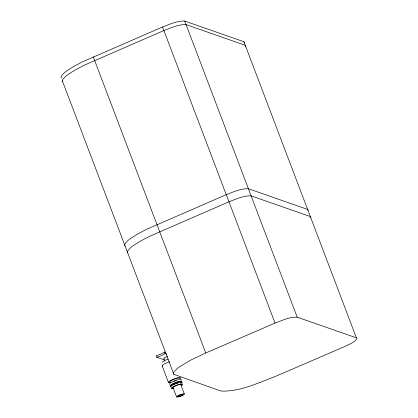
<?xml version="1.0" encoding="UTF-8"?>
<svg xmlns="http://www.w3.org/2000/svg" width="418" height="418" viewBox="0 0 418 418"><rect width="100%" height="100%" fill="white"/><g stroke="black" fill="none" stroke-linecap="round" stroke-linejoin="round"><path stroke-width="0.63" d="M62.705 81.771L62.345 80.81L62.726 79.566L65.678 76.322L68.202 74.373L75.125 70.005L84.138 65.25L163.913 30.551C171.009 27.922 178.355 24.26 186.078 24.631L245.272 45.306L245.883 45.985L245.727 46.508M244.368 42.939L244.53 42.417L243.919 41.737L184.719 21.062C177.002 20.691 169.651 24.354 162.555 26.987L82.78 61.681L73.772 66.436L66.849 70.809L64.325 72.753L61.368 75.998L60.986 77.241L61.352 78.208M308.066 210.62L308.071 209.695L307.611 209.413L248.417 188.743C240.695 188.372 233.349 192.029 226.253 194.663L146.478 229.357L137.465 234.117L130.541 238.485L128.018 240.434L125.066 243.678L124.684 244.922L125.045 245.883M310.778 217.752L310.783 216.827L310.323 216.55L251.124 195.88C243.407 195.504 236.055 199.167 228.965 201.8L149.184 236.494L140.176 241.249L133.253 245.622L130.729 247.566L127.777 250.81L127.391 252.059L127.756 253.021M205.75 352.975L190.53 360.201L179.332 366.92L176.809 368.864L173.851 372.114L173.47 373.358L173.831 374.319L220.913 391.039C239.77 391.953 257.718 383.008 275.044 376.581L343.497 347.065C348.074 344.61 354.083 343.058 357.014 338.533L356.402 337.849L297.203 317.178C289.486 316.802 282.134 320.465 275.039 323.098L205.75 352.975L93.271 56.858M167.602 356.455L163.704 358.137L164.859 361.178M164.462 358.989L163.271 359.501L156.682 357.202L156.102 355.681A6.547 1.259 -20.8 0 0 164.446 352.081L165.643 352.499M156.682 357.202A6.547 1.259 -20.8 0 0 165.026 353.602L166.824 354.229M243.919 41.737L356.402 337.849M184.719 21.062L297.203 317.178M162.555 26.987L275.039 323.098M180.44 383.708L184.354 394.007A4.149 0.799 -20.8 0 1 178.648 396.865A4.149 0.799 -20.8 0 1 178.408 395.48A4.149 0.799 -20.8 0 1 184.354 394.007M62.345 80.81L173.831 374.319M164.446 352.081L165.026 353.602M172.906 387.199L176.584 396.896M162.132 365.834L168.423 382.392M170.403 382.622A6.631 1.275 -20.8 0 1 169.729 381.033A6.631 1.275 -20.8 0 1 178.011 377.715A6.631 1.275 -20.8 0 1 180.121 378.724M162.403 366.084A6.631 1.275 -20.8 0 1 169.729 361.69M162.827 362.364A4.87 0.935 -20.8 0 1 168.208 359.135M170.084 382.047A5.073 0.977 -20.8 0 1 174.458 379.105A5.073 0.977 -20.8 0 1 179.27 378.63M173.914 381.378A5.073 0.977 -20.8 0 1 176.375 380.464M169.583 384.335A6.39 1.233 -20.8 0 1 175.095 380.636A6.39 1.233 -20.8 0 1 181.151 380.035M170.91 386.195A6.39 1.233 -20.8 0 1 175.769 382.418A6.39 1.233 -20.8 0 1 181.281 382.339M171.443 385.61A5.073 0.977 -20.8 0 1 175.816 382.674A5.073 0.977 -20.8 0 1 180.623 382.198M172.843 385.103A5.073 0.977 -20.8 0 1 174.928 384.058M176.156 383.567A5.073 0.977 -20.8 0 1 176.981 383.275M177.389 383.139A5.073 0.977 -20.8 0 1 178.554 382.815M171.427 387A6.165 1.186 -20.8 0 1 175.367 383.646A6.165 1.186 -20.8 0 1 181.961 382.778M173.068 388.688A6.165 1.186 -20.8 0 1 172.77 387.005A6.165 1.186 -20.8 0 1 180.942 383.97A6.165 1.186 -20.8 0 1 181.24 385.652M173.768 388.27A5.073 0.977 -20.8 0 1 173.251 387.052A5.073 0.977 -20.8 0 1 179.588 384.513A5.073 0.977 -20.8 0 1 181.208 385.286M179.254 396.395A2.764 0.533 -20.8 0 0 183.058 394.487A2.764 0.533 -20.8 0 0 179.092 395.47A2.764 0.533 -20.8 0 0 179.254 396.395"/></g></svg>
